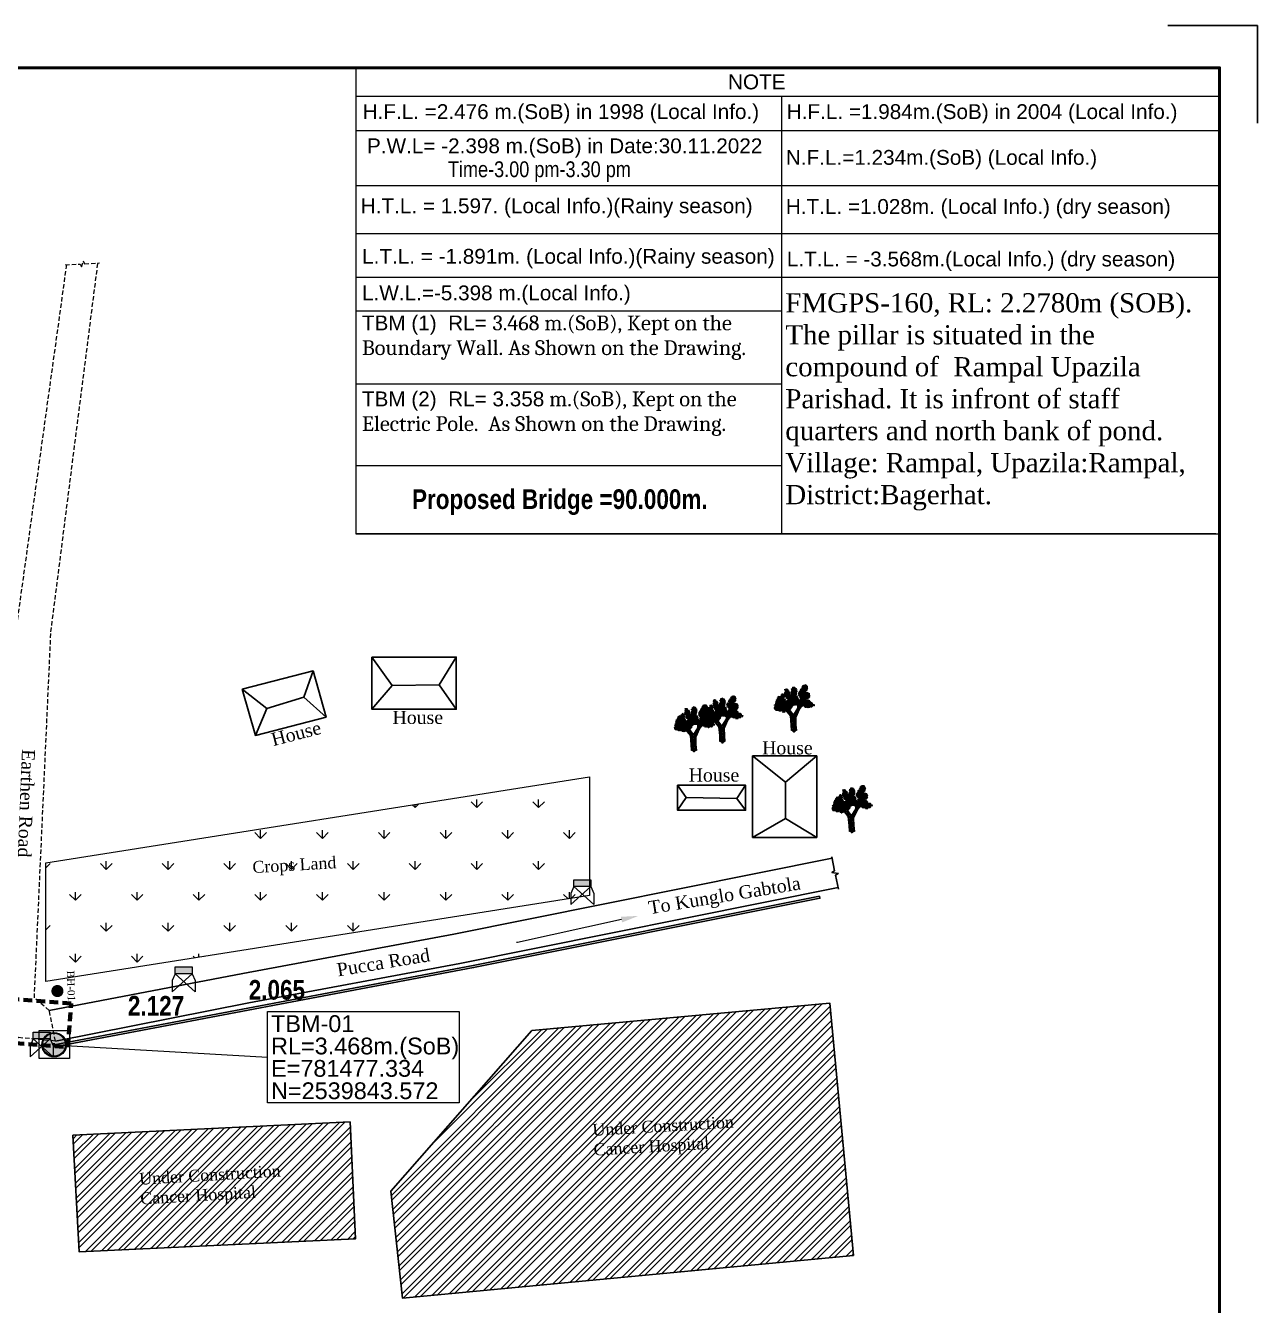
# Model space of a CAD drawing. Header units: inches. Extents: x 771028 to 773337, y 2500430 to 2500783.
# Drawn here: x 772895.7 to 773036.8, y 2500541.2 to 2500687.6 of the extents above; entities that cross this region are included whole.
import ezdxf
from ezdxf import colors
from ezdxf.entities.mleader import LeaderData, LeaderLine
from ezdxf.enums import TextEntityAlignment as Align
from ezdxf.math import Vec2, Vec3

# ---------------------------------------------------------------- set-up
doc = ezdxf.new("R2010")
doc.units = ezdxf.units.IN
doc.header["$MEASUREMENT"] = 0
doc.header["$PDMODE"] = 98
doc.header["$PDSIZE"] = 0.2
doc.linetypes.add('DASHED', pattern=[0.75, 0.5, -0.25])
doc.linetypes.add('DASHED2', pattern=[0.375, 0.25, -0.125])
for name, color, linetype in [('BM_TBM', 1, 'Continuous'), ('BORE HOLE', 1, 'Continuous'), ('Boundary wall', 7, 'Continuous'), ('Building', 5, 'Continuous'), ('Crops Land', 74, 'Continuous'), ('katcha road', 3, 'Continuous'), ('proposed', 1, 'Continuous'), ('RL', 7, 'Continuous'), ('text', 7, 'Continuous'), ('Tree', 3, 'Continuous')]:
    doc.layers.add(name, color=color, linetype=linetype)
for name, color, linetype, lineweight in [('Electric Pole', 20, 'Continuous', 15), ('Pucca Road', 12, 'Continuous', 30), ('SHED', 7, 'Continuous', 30)]:
    doc.layers.add(name, color=color, linetype=linetype, lineweight=lineweight)
doc.styles.add('MtXpl_Arial_Narrow', font='ARIALNB.TTF')
doc.styles.get("Standard").update_dxf_attribs({"font": 'arial.ttf', "height": 1})
doc.styles.add('SWIS', font='swissc.ttf')
doc.styles.add('text', font='arial.ttf')
doc.styles.add('TR', font='times.ttf')
doc.dimstyles.get("Standard").update_dxf_attribs({"dimtxt": 0.18, "dimasz": 0.18, "dimexe": 0.18, "dimexo": 0.0625, "dimgap": 0.09, "dimtad": 0, "dimtih": 1, "dimtoh": 1, "dimzin": 0, "dimdsep": 46, "dimtxsty": 'Standard', "dimcen": 0.09, "dimadec": 0, "dimazin": 0, "dimtfac": 1, "dimtofl": 0, "dimtmove": 0, "dimatfit": 3, "dimfxl": 1, "dimtolj": 1, "dimtzin": 0, "dimarcsym": 0})

# ---------------------------------------------------------------- blocks, each defined once
blk = doc.blocks.new('eeee')
at = {"layer": 'Electric Pole'}
for p, q in [((353314.02, 2673551.65), (353315.74, 2673551.65)), ((353314.02, 2673550.96), (353314.02, 2673551.65)), ((353315.74, 2673551.65), (353315.74, 2673550.96)), ((353314.02, 2673550.96), (353313.7, 2673550.26)), ((353313.7, 2673549.12), (353315.74, 2673550.96)), ((353313.7, 2673550.26), (353313.7, 2673549.12)), ((353315.74, 2673550.96), (353314.02, 2673550.96)), ((353316.06, 2673549.12), (353314.02, 2673550.96)), ((353315.74, 2673550.96), (353316.06, 2673550.26)), ((353316.06, 2673550.26), (353316.06, 2673549.12))]:
    blk.add_line(p, q, dxfattribs=at)
blk.add_solid([(353314.02, 2673551.65), (353315.74, 2673551.65), (353314.02, 2673550.96), (353315.74, 2673550.96)], dxfattribs=at)
blk = doc.blocks.new('t')
at = {"layer": 'Tree'}
h = blk.add_hatch(dxfattribs=at)
h.set_pattern_fill('TRIANG', color=3, scale=0.184834, angle=0.5862, style=0)
h.set_pattern_definition([(60.5862, (781623.7387, 2539789.74409), (-0.0491814, 0.0832069), [0.0483275, -0.0483275]), (120.5862, (781623.7387, 2539789.74409), (-0.09665, -0.0009888), [0.0483275, -0.0483275]), (0.5862, (781623.71411, 2539789.78569), (0.0474686, 0.0841957), [0.0483275, -0.0483275])])
edge = h.paths.add_edge_path()
edge.add_ellipse((781624.83, 2539792.69), major_axis=(-0.0326, 0.0326), ratio=0.999999, start_angle=162.4468, end_angle=175.4699, ccw=False)
edge.add_ellipse((781625.03, 2539792.39), major_axis=(0.222, 0.222), ratio=0.999996, start_angle=438.0042, end_angle=439.9126, ccw=False)
edge.add_ellipse((781624.83, 2539792.69), major_axis=(-0.0326, 0.0326), ratio=1, start_angle=175.4699, end_angle=272.4468)
edge.add_ellipse((781624.87, 2539793.12), major_axis=(-0.28, 0.28), ratio=1, start_angle=134.2501, end_angle=244.2501)
edge.add_ellipse((781624.96, 2539793.09), major_axis=(-0.232, 0.232), ratio=1, start_angle=254.8821, end_angle=331.8375)
edge.add_ellipse((781624.72, 2539793.45), major_axis=(-0.108, 0.108), ratio=1, start_angle=205.9715, end_angle=240.7481)
edge.add_ellipse((781624.67, 2539793.82), major_axis=(-0.272, 0.272), ratio=1, start_angle=166.7032, end_angle=276.7032)
edge.add_ellipse((781624.81, 2539793.79), major_axis=(0.246, 0.246), ratio=1, start_angle=28.7113, end_angle=138.7113)
edge.add_ellipse((781624.48, 2539793.58), major_axis=(0.13, 0.13), ratio=1, start_angle=53.0847, end_angle=163.0847)
edge.add_ellipse((781624.34, 2539793.3), major_axis=(-0.138, 0.138), ratio=1, start_angle=-39.4241, end_angle=70.5759)
edge.add_ellipse((781624.4, 2539793.18), major_axis=(-0.17, 0.17), ratio=1, start_angle=35.6192, end_angle=141.0424)
edge.add_ellipse((781624.46, 2539792.76), major_axis=(-0.128, 0.128), ratio=1, start_angle=320.301, end_angle=326.3607, ccw=False)
edge.add_ellipse((781624.4, 2539793.18), major_axis=(-0.17, 0.17), ratio=1, start_angle=141.0424, end_angle=145.6192, ccw=False)
edge.add_ellipse((781624.46, 2539792.76), major_axis=(0.128, 0.128), ratio=1, start_angle=56.3607, end_angle=160.301)
edge.add_ellipse((781624.18, 2539792.43), major_axis=(-0.2, 0.2), ratio=1, start_angle=-70.5154, end_angle=-34.5542)
edge.add_ellipse((781623.81, 2539792.81), major_axis=(0.238, 0.238), ratio=1, start_angle=296.6322, end_angle=355.9959)
edge.add_ellipse((781623.9, 2539792.95), major_axis=(-0.13, 0.13), ratio=1, start_angle=254.4777, end_angle=302.809)
edge.add_ellipse((781623.78, 2539793.29), major_axis=(-0.16, 0.16), ratio=1, start_angle=178.2297, end_angle=239.0569)
edge.add_ellipse((781624, 2539793.35), major_axis=(-0.00461, 0.00461), ratio=1, start_angle=170.5862, end_angle=280.5862)
edge.add_ellipse((781623.65, 2539793.54), major_axis=(-0.28, 0.28), ratio=1, start_angle=198.0208, end_angle=308.0208)
edge.add_ellipse((781623.76, 2539793.65), major_axis=(-0.2, 0.2), ratio=1, start_angle=-32.4631, end_angle=77.5369)
edge.add_ellipse((781623.68, 2539793.29), major_axis=(-0.184, 0.184), ratio=1, start_angle=-7.9801, end_angle=68.0696)
edge.add_ellipse((781623.38, 2539793.04), major_axis=(0.111, 0.111), ratio=1, start_angle=23.9224, end_angle=76.1671)
edge.add_ellipse((781623.23, 2539793.3), major_axis=(-0.0972, 0.0972), ratio=1, start_angle=165.1396, end_angle=275.1396)
edge.add_ellipse((781623.17, 2539793.46), major_axis=(-0.11, 0.11), ratio=1, start_angle=203.6403, end_angle=313.6403)
edge.add_ellipse((781622.99, 2539793.59), major_axis=(0.136, 0.136), ratio=1, start_angle=322.313, end_angle=432.313)
edge.add_ellipse((781622.96, 2539793.67), major_axis=(0.0783, 0.0783), ratio=1, start_angle=80.5862, end_angle=190.5862)
edge.add_ellipse((781622.94, 2539793.53), major_axis=(0.0461, 0.0461), ratio=1, start_angle=80.5862, end_angle=190.5862)
edge.add_ellipse((781623.06, 2539793.28), major_axis=(0.175, 0.175), ratio=1, start_angle=83.6024, end_angle=193.6024)
edge.add_ellipse((781623.24, 2539793.03), major_axis=(-0.225, 0.225), ratio=1, start_angle=38.1087, end_angle=119.8169)
edge.add_ellipse((781623.23, 2539792.54), major_axis=(-0.138, 0.138), ratio=1, start_angle=-22.6137, end_angle=41.388)
edge.add_ellipse((781622.96, 2539792.56), major_axis=(-0.0591, 0.0591), ratio=1, start_angle=219.9686, end_angle=331.9586)
edge.add_ellipse((781622.8, 2539792.67), major_axis=(-0.098, 0.098), ratio=1, start_angle=211.8049, end_angle=321.8049)
edge.add_ellipse((781622.55, 2539793.01), major_axis=(0.213, 0.213), ratio=1, start_angle=274.3377, end_angle=384.3377)
edge.add_ellipse((781622.72, 2539793.09), major_axis=(0.15, 0.15), ratio=1, start_angle=62.6882, end_angle=153.1574)
edge.add_ellipse((781622.43, 2539792.93), major_axis=(-0.0909, 0.0909), ratio=1, start_angle=236.6482, end_angle=269.1974, ccw=False)
edge.add_ellipse((781622.72, 2539793.09), major_axis=(0.15, 0.15), ratio=1, start_angle=153.1574, end_angle=172.6882, ccw=False)
edge.add_ellipse((781622.43, 2539792.93), major_axis=(-0.0909, 0.0909), ratio=1, start_angle=269.1974, end_angle=346.6482)
edge.add_ellipse((781622.35, 2539792.83), major_axis=(-0.151, 0.151), ratio=1, start_angle=-47.0144, end_angle=62.9856)
edge.add_ellipse((781622.17, 2539792.63), major_axis=(0.0949, 0.0949), ratio=1, start_angle=51.5035, end_angle=161.5035)
edge.add_ellipse((781622.12, 2539792.43), major_axis=(0.111, 0.111), ratio=1, start_angle=73.453, end_angle=183.453)
edge.add_ellipse((781622.01, 2539792.17), major_axis=(-0.101, 0.101), ratio=1, start_angle=-47.3747, end_angle=87.6149)
edge.add_ellipse((781622.09, 2539791.91), major_axis=(-0.173, 0.173), ratio=1, start_angle=5.1881, end_angle=149.8403)
edge.add_ellipse((781622.34, 2539791.86), major_axis=(0.18, 0.18), ratio=1, start_angle=179.58, end_angle=284.6713)
edge.add_ellipse((781622.75, 2539791.68), major_axis=(-0.139, 0.139), ratio=1, start_angle=12.6288, end_angle=30.3547, ccw=False)
edge.add_ellipse((781622.34, 2539791.86), major_axis=(0.18, 0.18), ratio=1, start_angle=284.6713, end_angle=298.3122, ccw=False)
edge.add_ellipse((781622.75, 2539791.68), major_axis=(0.139, 0.139), ratio=1, start_angle=120.3547, end_angle=336.7653)
edge.add_line((781622.93, 2539791.75), (781623.52, 2539791.99))
edge.add_line((781623.52, 2539791.99), (781623.73, 2539792.2))
edge.add_line((781623.73, 2539792.2), (781624.11, 2539792.16))
edge.add_line((781624.11, 2539792.16), (781624.54, 2539792.11))
edge.add_ellipse((781624.61, 2539792.14), major_axis=(-0.0506, 0.0506), ratio=1, start_angle=62.5937, end_angle=215.1469)
edge.add_ellipse((781624.87, 2539792.15), major_axis=(0.134, 0.134), ratio=1, start_angle=144.0476, end_angle=254.0476)
edge.add_ellipse((781625.13, 2539792.12), major_axis=(-0.152, 0.152), ratio=1, start_angle=82.3199, end_angle=192.3199)
edge.add_ellipse((781625.39, 2539792.16), major_axis=(-0.124, 0.124), ratio=1, start_angle=107.1248, end_angle=217.1248)
edge.add_ellipse((781625.63, 2539792.22), major_axis=(0.0729, 0.0729), ratio=1, start_angle=189.0013, end_angle=299.0013)
edge.add_ellipse((781625.62, 2539792.18), major_axis=(-0.0768, 0.0768), ratio=1, start_angle=227.881, end_angle=337.881)
edge.add_ellipse((781625.39, 2539792.29), major_axis=(-0.131, 0.131), ratio=1, start_angle=221.3292, end_angle=331.3292)
edge.add_ellipse((781625.03, 2539792.39), major_axis=(-0.222, 0.222), ratio=1, start_angle=239.9126, end_angle=348.0042)
h = blk.add_hatch(dxfattribs=at)
h.set_pattern_fill('GRAVEL', color=252, scale=0.199621, angle=0.5862, style=0)
h.set_pattern_definition([(228.59898579, (774389.84682, 2525920.667561), (-2.201183780362, -2.527950541338), [0.0374503114, -3.707587512]), (185.55588576, (774389.822052, 2525920.63947), (3.337375255548, 0.312524068032), [0.06426591, -6.36232316]), (133.09658573, (774389.758088, 2525920.633248), (2.814843158658, -3.033394543535), [0.045314721, -4.48616294]), (267.85988576, (774389.650243, 2525920.562549), (0.221393154429, 5.569885992107), [0.05852321, -5.793796674]), (293.41988573, (774389.648058, 2525920.504067), (-1.425936838065, 3.325982387178), [0.0573866397, -5.681285121]), (357.85988575, (774389.670867, 2525920.451407), (-5.569885985988, 0.221393154699), [0.05852321, -5.7937966676]), (38.28038579, (774389.729349, 2525920.449222), (-3.590097974692, -2.820538834573), [0.0773939513, -7.6619950553]), (72.841485774, (774389.790102, 2525920.497168), (1.8858129165, 6.143675998283), [0.073067858, -7.233720451]), (122.01578573, (774389.811659, 2525920.566984), (-2.263839955844, 3.595790265403), [0.058721407, -5.813425684]), (175.82258575, (774389.780527, 2525920.616774), (3.06471903952, -0.2470228415), [0.0670395537, -3.284936739]), (222.98358579, (774389.713666, 2525920.621658), (-3.3088981878724, -3.0960433214184), [0.0866966804, -8.58297776]), (139.40028573, (774389.92584, 2525920.562585), (-1.96555141564, 1.65017548232), [0.029590634, -2.929485306]), (172.05538575, (774389.903372, 2525920.581842), (3.624270030557, -0.51968354593), [0.056296, -5.5733173403]), (225.5861858, (774389.84762, 2525920.58962), (0.0028478828, -0.278351988), [0.0393668646, -0.354302616]), (203.78478578, (774389.82779, 2525920.622825), (1.386063665796, 0.57094358156), [0.0211998336, -2.0987760127]), (292.38758573, (774389.80839, 2525920.614276), (-0.28689552322, 0.83220790027), [0.029980904, -1.4690684686]), (31.5499858, (774389.81981, 2525920.586554), (0.82935938363, 0.5652481353), [0.048694368, -1.574447157]), (162.15128574, (774389.86131, 2525920.61203), (0.55955180165, -0.27265569247), [0.035210853, -0.845061311]), (16.97568577, (774389.646947, 2525920.612624), (2.774976003668, 0.863532501921), [0.0493265385, -4.883339836]), (70.93238578, (774389.694124, 2525920.627025), (-1.082079576822, -3.0732630302), [0.041382238, -4.096832916]), (293.78478573, (774389.860737, 2525920.667703), (-0.57094358094, 1.38606366732), [0.042399389, -2.077576459]), (344.19668574, (774389.877837, 2525920.628905), (-2.792063253522, 0.80657485144), [0.0493265385, -4.883339836]), (340.03018574, (774389.648713, 2525920.440046), (-1.397455774154, 0.5424632748), [0.0475672624, -2.3307969706]), (295.36128573, (774389.69342, 2525920.4238), (-1.423084044796, 3.047632486923), [0.0398559545, -3.9457453383]), (67.38758578, (774389.86637, 2525920.38938), (0.54246476351, 1.39745520246), [0.042399389, -2.077576459]), (17.94018577, (774389.88267, 2525920.42852), (-3.607183771754, -1.150428548006), [0.0466628497, -4.6196095967]), (70.03018578, (774389.729976, 2525920.387985), (-0.542463274195, -1.39745577569), [0.023783631, -2.354580604]), (101.89608574, (774389.849667, 2525920.38921), (-0.2897427723, 1.11055994212), [0.0141939063, -1.4052020144]), (166.54998574, (774389.84674, 2525920.4031), (0.83790373334, -0.269807714), [0.0573866396, -1.0903475445]), (186.59518576, (774389.790928, 2525920.416446), (2.780671067375, 0.306830530263), [0.053181914, -5.2650019785]), (304.2762857, (774389.82007, 2525920.5615), (-0.28404803566, 0.55385579515), [0.040146569, -0.963517936]), (353.74338575, (774389.842676, 2525920.528328), (4.737677938277, -0.508292039723), [0.070091007, -6.938997717]), (61.53158578, (774389.91235, 2525920.52069), (-1.093472439868, -1.95985494852), [0.0286594983, -2.837298683]), (90.5861858, (774389.926, 2525920.54588), (-0.2811997836, 0.27550402), [0.016701988, -0.261664482]), (120.84258573, (774389.785276, 2525920.42474), (1.133341363665, -1.937072484367), [0.0386717835, -3.828518815]), (48.59898579, (774389.76545, 2525920.457943), (2.201183780362, 2.527950541338), [0.074900623, -3.6701372004]), (0.5861858, (774389.81498, 2525920.51413), (0.27550402, 0.281199784), [0.072375282, -0.205991188]), (325.89098573, (774389.887355, 2525920.514866), (-2.803452616434, 1.919986907672), [0.044013636, -4.357346628]), (254.64078577, (774389.923797, 2525920.490185), (-0.26696034291, -1.116255524725), [0.040530715, -1.986007809]), (208.23218578, (774389.913061, 2525920.451102), (-5.260206123652, -2.837630910818), [0.065990947, -6.5331146306]), (176.01228575, (774389.854921, 2525920.419885), (-3.62142274416, 0.2413279886015), [0.0698140323, -6.9115816816])])
h.paths.add_polyline_path([(781622.93, 2539791.75), (781623.39, 2539791.16), (781623.48, 2539790.32), (781623.49, 2539789.76), (781623.97, 2539789.75), (781623.92, 2539790.32), (781623.9, 2539791.01), (781624.09, 2539791.44), (781624.26, 2539791.8), (781624.54, 2539792.11), (781624.48, 2539792.21), (781624.24, 2539791.92), (781624.22, 2539792.2), (781624.11, 2539792.16), (781624.11, 2539791.91), (781623.68, 2539791.22), (781623.31, 2539791.74), (781623.52, 2539791.99), (781623.45, 2539792.2), (781623.13, 2539791.73), (781622.95, 2539792.01)])
at = {"layer": 'Tree', "color": 229}
for p, q in [((781623.39, 2539791.16, 16.35), (781623.39, 2539791.16, 16.35)), ((781623.48, 2539790.32, 16.35), (781623.48, 2539790.32, 16.35)), ((781623.92, 2539790.32, 16.35), (781623.92, 2539790.32, 16.35))]:
    blk.add_line(p, q, dxfattribs=at)
at = {"layer": 'Tree', "color": 229, "elevation": 16.35}
for points in [[(781624.54, 2539792.11), (781624.26, 2539791.8), (781623.9, 2539791.01), (781623.92, 2539790.32), (781623.97, 2539789.75), (781623.49, 2539789.75), (781623.48, 2539790.32), (781623.39, 2539791.16), (781622.93, 2539791.75)], [(781622.95, 2539792.01), (781623.13, 2539791.73), (781623.45, 2539792.2)], [(781623.52, 2539791.99), (781623.31, 2539791.74), (781623.68, 2539791.22), (781624.11, 2539791.91), (781624.11, 2539792.16)], [(781624.22, 2539792.2), (781624.24, 2539791.92), (781624.48, 2539792.21)]]:
    blk.add_lwpolyline(points, dxfattribs=at)
at = {"layer": 'Tree'}
blk.add_point((781623.74, 2539789.74, 3.89), dxfattribs=at)

msp = doc.modelspace()

# ---------------------------------------------------------------- hatches: boundary and pattern name
at = {"layer": 'BM_TBM', "ltscale": 0.2}
h = msp.add_hatch(color=2, dxfattribs=at)
h.set_gradient(color1=(255, 255, 0), color2=(255, 255, 92), one_color=1, tint=0.68)
edge = h.paths.add_edge_path()
edge.add_ellipse((772899.012, 2500570.982), major_axis=(0.942, 0.942), ratio=1, start_angle=0, end_angle=360)
h = msp.add_hatch(color=2, dxfattribs=at)
h.set_gradient(color1=(255, 255, 0), color2=(255, 255, 92), one_color=1, tint=0.68)
edge = h.paths.add_edge_path()
edge.add_ellipse((772899.012, 2500570.982), major_axis=(0.942, 0.942), ratio=1, start_angle=0, end_angle=360)
at = {"layer": 'BORE HOLE', "ltscale": 0.2}
msp.add_hatch(color=256, dxfattribs=at).paths.add_polyline_path([(772900.032, 2500577.397, 1), (772898.746, 2500576.862, 1)])
at = {"layer": 'Building', "lineweight": 20, "ltscale": 0.2}
h = msp.add_hatch(dxfattribs=at)
h.set_pattern_fill('ANSI32', color=256, scale=3.371745, style=0)
h.set_pattern_definition([(45, (447.3862, -0.1516), (-0.8940689693, 0.8940689693), []), (45, (447.9822, -0.1516), (-0.8940689693, 0.8940689693), [])])
h.paths.add_polyline_path([(772987.84, 2500575.739), (772953.711, 2500572.609), (772937.571, 2500554.218), (772938.915, 2500541.968), (772990.519, 2500546.867)])
h.paths.add_polyline_path([(772932.891, 2500562.156), (772901.164, 2500560.635), (772901.888, 2500547.271), (772933.532, 2500548.788)])
h.paths.add_polyline_path([(772960.249, 2500562.226), (772976.721, 2500563.19), (772977.001, 2500558.41), (772960.529, 2500557.445)], flags=24)
h.paths.add_polyline_path([(772908.357, 2500556.626), (772924.829, 2500557.59), (772925.109, 2500552.81), (772908.637, 2500551.845)], flags=24)
at = {"layer": 'Crops Land'}
h = msp.add_hatch(dxfattribs=at)
h.set_pattern_fill('GRASS', color=256, scale=5)
h.set_pattern_definition([(90, (447.386, -0.1516), (-3.535533905, 3.535533905), [0.9375, -6.133567815]), (45, (447.386, -0.1516), (-3.535533906, 3.535533906), [0.9375, -4.0625]), (135, (447.386, -0.1516), (-3.535533906, -3.535533906), [0.9375, -4.0625])])
h.paths.add_polyline_path([(772960.297, 2500588.058), (772960.297, 2500601.648), (772898.069, 2500591.817), (772898.069, 2500578.226)])
h.paths.add_polyline_path([(772921.32, 2500592.299), (772931.308, 2500592.883), (772931.454, 2500590.392), (772921.466, 2500589.807)], flags=24)

# ---------------------------------------------------------------- linework, layer by layer
at = {"lineweight": 25}
for p, q in [((773032.44, 2500682.804, 0), (772933.554, 2500682.803, 0)), ((772933.554, 2500682.803, 0), (772933.554, 2500629.465, 0)), ((773032.44, 2500629.466, 0), (773032.44, 2500682.804, 0)), ((772933.554, 2500629.465, 0), (773032.44, 2500629.466, 0))]:
    msp.add_line(p, q, dxfattribs=at)
at = {"lineweight": 15}
for p, q in [((772933.554, 2500679.552, 0), (773032.44, 2500679.553, 0)), ((772982.304, 2500679.552, 0), (772982.304, 2500652.528, 0)), ((772933.554, 2500675.615, 0), (773032.44, 2500675.616, 0)), ((772933.554, 2500669.341, 0), (773032.44, 2500669.342, 0)), ((772933.554, 2500663.835, 0), (773032.44, 2500663.836, 0)), ((772933.554, 2500658.831, 0), (773032.44, 2500658.832, 0)), ((772933.554, 2500654.978, 0), (772982.304, 2500654.978, 0)), ((772982.304, 2500652.528, 0), (772982.304, 2500629.466, 0)), ((772933.554, 2500646.608, 0), (772982.304, 2500646.608, 0)), ((772933.554, 2500637.295, 0), (772982.304, 2500637.295, 0))]:
    msp.add_line(p, q, dxfattribs=at)
msp.add_lwpolyline([(772679.64, 2500433.324), (773032.44, 2500433.324), (773032.44, 2500682.804), (772679.64, 2500682.804)], close=True)
at = {"lineweight": 50}
msp.add_lwpolyline([(772679.64, 2500433.324), (773032.44, 2500433.324), (773032.44, 2500682.804), (772679.64, 2500682.804)], close=True, dxfattribs=at)
at = {"lineweight": 25}
msp.add_lwpolyline([(772933.554, 2500629.467), (773032.021, 2500629.466), (772933.554, 2500629.467), (773005.97, 2500629.466)], dxfattribs=at)
at = {"elevation": -10.495}
msp.add_lwpolyline([(772923.424, 2500574.803), (772945.381, 2500574.803), (772945.381, 2500564.349), (772923.424, 2500564.349)], close=True, dxfattribs=at)
at = {"layer": 'BM_TBM', "elevation": -8.464}
msp.add_lwpolyline([(772897.312, 2500572.601), (772900.755, 2500572.601), (772900.755, 2500569.406), (772897.312, 2500569.406)], close=True, dxfattribs=at)
at = {"layer": 'BM_TBM'}
for major_axis, start_param, end_param in [((0.942, 0.942), 5.497787143045644, 11.78097245022523), ((0.942, 0.942), 5.497787143045644, 11.78097245022523), ((-0.988, 0.988), 3.9269908, 10.2101761), ((-0.988, 0.988), 3.9269908, 10.2101761), ((0.972, 0.972), 5.497787143196285, 11.78097245037587), ((0.972, 0.972), 5.497787143196285, 11.78097245037587), ((0.957, 0.957), 5.497787143116517, 11.7809724502961), ((0.957, 0.957), 5.497787143116517, 11.7809724502961), ((-0.926, 0.926), 3.9269908, 10.2101761), ((-0.926, 0.926), 3.9269908, 10.2101761)]:
    msp.add_ellipse((772899.012, 2500570.982, 3.468), major_axis=major_axis, ratio=1, start_param=start_param, end_param=end_param, dxfattribs=at)
msp.add_point((772899.012, 2500570.982, 3.468), dxfattribs=at)
msp.add_point((772899.012, 2500570.982, 3.468), dxfattribs=at)
at = {"layer": 'Boundary wall', "lineweight": 30}
msp.add_lwpolyline([(772986.649, 2500587.989), (772946.997, 2500580.069), (772899.012, 2500570.982), (772899.058, 2500570.737), (772947.044, 2500579.824), (772986.698, 2500587.744)], close=True, dxfattribs=at)
at = {"layer": 'Building', "lineweight": 30}
for points in [[(772953.711, 2500572.609), (772937.571, 2500554.218), (772938.915, 2500541.968), (772990.519, 2500546.867), (772987.84, 2500575.739)], [(772932.891, 2500562.156), (772901.164, 2500560.635), (772901.888, 2500547.271), (772933.532, 2500548.788), (772932.891, 2500562.156)]]:
    msp.add_lwpolyline(points, close=True, dxfattribs=at)
at = {"layer": 'Crops Land'}
msp.add_lwpolyline([(772898.069, 2500591.817), (772960.297, 2500601.648), (772960.297, 2500588.058), (772898.069, 2500578.226)], close=True, dxfattribs=at)
at = {"layer": 'Defpoints', "color": 1, "linetype": 'Continuous', "lineweight": 30}
msp.add_lwpolyline([(773036.776, 2500676.47), (773036.781, 2500687.62), (773026.516, 2500687.624)], dxfattribs=at)
at = {"layer": 'katcha road', "linetype": 'DASHED2', "lineweight": 25, "ltscale": 2}
for points in [[(772892.987, 2500574.652), (772894.738, 2500618.91), (772900.461, 2500660.259)], [(772899.167, 2500571.407), (772898.454, 2500574.92), (772896.747, 2500576.34), (772898.644, 2500618.226), (772904.024, 2500660.446)], [(772900.281, 2500660.249), (772901.992, 2500660.339), (772902.135, 2500660.003), (772902.349, 2500660.702), (772902.492, 2500660.366), (772904.203, 2500660.456)]]:
    msp.add_lwpolyline(points, dxfattribs=at)
at = {"layer": 'katcha road', "linetype": 'DASHED2', "lineweight": 25, "ltscale": 2, "elevation": 10.989}
msp.add_lwpolyline([(772899.167, 2500571.407), (772894.936, 2500571.799), (772892, 2500569.745), (772889.963, 2500565.98), (772889.063, 2500560.948), (772888.885, 2500554.296), (772889.856, 2500548.122), (772891.831, 2500540.939), (772893.423, 2500534.404), (772907.727, 2500497.236)], dxfattribs=at)
at = {"layer": 'proposed', "linetype": 'DASHED', "lineweight": 100, "ltscale": 2, "elevation": 3.468}
msp.add_lwpolyline([(772810.859, 2500577.827), (772900.577, 2500570.706), (772900.972, 2500575.69), (772811.255, 2500582.811)], close=True, dxfattribs=at)
at = {"layer": 'Pucca Road', "ltscale": 0.5, "elevation": 9.024}
for points in [[(772898.454, 2500574.92), (772920.621, 2500579.136), (772944.783, 2500583.654), (772988.074, 2500592.326)], [(772988.037, 2500592.502), (772988.374, 2500590.893), (772988.064, 2500590.7), (772988.788, 2500590.596), (772988.477, 2500590.403), (772988.814, 2500588.793)], [(772899.167, 2500571.407), (772921.294, 2500575.774), (772945.462, 2500580.293), (772988.777, 2500588.969)]]:
    msp.add_lwpolyline(points, dxfattribs=at)
at = {"layer": 'SHED', "lineweight": 30}
for points in [[(772935.394, 2500615.357), (772945.052, 2500615.357), (772945.052, 2500609.388), (772935.394, 2500609.388)], [(772920.558, 2500611.676), (772928.661, 2500613.765), (772930.155, 2500608.476), (772922.053, 2500606.387)], [(772986.334, 2500604.048), (772978.985, 2500604.048), (772978.985, 2500594.715), (772986.334, 2500594.715)], [(772970.39, 2500600.688), (772978.175, 2500600.688), (772978.175, 2500597.826), (772970.39, 2500597.826)]]:
    msp.add_lwpolyline(points, close=True, dxfattribs=at)
for points in [[(772935.394, 2500615.357), (772937.707, 2500612.103), (772935.394, 2500609.388), (772937.707, 2500612.103), (772943.101, 2500612.158), (772945.052, 2500615.357), (772943.101, 2500612.158), (772945.052, 2500609.388)], [(772920.558, 2500611.676), (772923.354, 2500609.454), (772922.053, 2500606.387), (772923.354, 2500609.454), (772927.584, 2500610.748), (772928.661, 2500613.765), (772927.584, 2500610.748), (772930.155, 2500608.476)], [(772978.985, 2500604.048), (772982.762, 2500601.054), (772986.334, 2500604.048), (772982.762, 2500601.054), (772982.762, 2500596.89), (772978.985, 2500594.715), (772982.762, 2500596.89), (772986.334, 2500594.715)], [(772970.39, 2500600.688), (772971.388, 2500599.266), (772970.39, 2500597.826), (772971.388, 2500599.266), (772977.179, 2500599.176), (772978.175, 2500600.688), (772977.179, 2500599.176), (772978.175, 2500597.826)]]:
    msp.add_lwpolyline(points, dxfattribs=at)

# ---------------------------------------------------------------- block references
at = {"xscale": 1.2, "yscale": 1.2, "zscale": 1.2}
for p in [(-164964.761, -547140.768, -4.67), (-164976.208, -547143.021, -4.67), (-164972.956, -547142.025, -4.67), (-164958.126, -547152.292, -4.67)]:
    msp.add_blockref('t', p, dxfattribs=at)
at = {"layer": 'text', "xscale": 1.123915077434745, "yscale": 1.123915077434745, "zscale": 1.123915077434745}
for p in [(375863.559, -504255.141), (375817.932, -504265.126), (375801.663, -504272.573)]:
    msp.add_blockref('eeee', p, dxfattribs=at)

# ---------------------------------------------------------------- texts
at = {"color": 6, "lineweight": 13, "style": 'SWIS'}
msp.add_text(' Time-3.00 pm-3.30 pm', height=1.80789, rotation=359.99948, dxfattribs=at).set_placement((772943.52, 2500670.278, 0))
at = {"layer": 'RL', "style": 'MtXpl_Arial_Narrow'}
for s, p in [('2.065', (772921.294, 2500576.148, 2.073)), ('2.127', (772907.459, 2500574.321))]:
    msp.add_text(s, height=2.2482, rotation=359.99948, dxfattribs=at).set_placement(p)
at = {"layer": 'SHED', "color": 217, "true_color": 0x93278f, "insert": (772982.729, 2500656.996), "char_height": 2.194671, "width": 49.12087, "attachment_point": 1, "rotation": 0.00053, "style": 'TR'}
msp.add_mtext('FMGPS-160, RL: 2.2780m (SOB). \\P{\\C7;The pillar is situated in the compound of  Rampal Upazila Parishad. It is infront of staff quarters and north bank of pond. Village: Rampal, Upazila:Rampal, District:Bagerhat.}', dxfattribs=at)
at = {"layer": 'text', "color": 3, "lineweight": 0, "style": 'text'}
msp.add_text('NOTE', height=1.6972, rotation=359.99948, dxfattribs=at).set_placement((772976.17, 2500680.33, 0))
at = {"layer": 'text', "lineweight": 0, "style": 'text'}
for s, p in [('H.F.L. =2.476 m.(SoB) in 1998 (Local Info.)', (772934.334, 2500676.932, 0)), ('H.F.L. =1.984m.(SoB) in 2004 (Local Info.)', (772982.891, 2500676.932, 0)), ('H.T.L. = 1.597. (Local Info.)(Rainy season)', (772934.119, 2500666.154, 0)), ('H.T.L. =1.028m. (Local Info.) (dry season)', (772982.788, 2500666.076, 0)), ('L.T.L. = -1.891m. (Local Info.)(Rainy season)', (772934.273, 2500660.373, 0)), ('L.T.L. = -3.568m.(Local Info.) (dry season)', (772982.901, 2500660.062, 0)), ('L.W.L.=-5.398 m.(Local Info.)', (772934.264, 2500656.183, -28.955))]:
    msp.add_text(s, height=1.69717, rotation=359.99948, dxfattribs=at).set_placement(p)
at = {"layer": 'text', "color": 6, "lineweight": 0, "style": 'text'}
msp.add_text('P.W.L= -2.398 m.(SoB) in Date:30.11.2022', height=1.69717, rotation=359.99948, dxfattribs=at).set_placement((772934.833, 2500673.017, 0))
at = {"layer": 'text', "color": 234, "lineweight": 0, "style": 'text'}
msp.add_text('N.F.L.=1.234m.(SoB) (Local Info.)', height=1.69717, rotation=359.99948, dxfattribs=at).set_placement((772982.788, 2500671.691, 0))
at = {"layer": 'text', "color": 3, "style": 'MtXpl_Arial_Narrow'}
msp.add_text('Proposed Bridge =90.000m.', height=2.24817, rotation=359.99948, dxfattribs=at).set_placement((772939.987, 2500632.303, -2.621))
at = {"layer": 'text', "style": 'TR'}
for p in [(772937.754, 2500608.45), (772980.071, 2500604.967), (772971.664, 2500601.853)]:
    msp.add_text('House', height=1.5, dxfattribs=at).set_placement(p, align=Align.MIDDLE_LEFT)
for s, rotation, p in [('House', 14.50168, (772923.917, 2500605.877)), ('Earthen Road', 267.7338, (772896.084, 2500604.807)), ('To Kunglo Gabtola', 9.37936, (772967.071, 2500586.649)), ('Pucca Road', 9.37936, (772931.398, 2500579.543))]:
    msp.add_text(s, height=1.5, rotation=rotation, dxfattribs=at).set_placement(p, align=Align.MIDDLE_LEFT)
at = {"layer": 'text', "color": 6, "attachment_point": 1, "rotation": 359.99948, "style": 'text'}
for s, insert, char_height, width in [('TBM (1) {\\C256; RL= \\Fcambria|c0;3.468 m.(SoB), Kept on the Boundary Wall. As Shown on the Drawing.}', (772934.249, 2500654.445, 12.489), 1.69717, 48.07632), ('TBM (2) {\\C256; RL= 3.358\\Fcambria|c0; m.(SoB), Kept on the Electric Pole.  As Shown on the Drawing.}', (772934.249, 2500645.749, 12.489), 1.697173, 49.03562)]:
    msp.add_mtext(s, dxfattribs=dict(at, insert=insert, char_height=char_height, width=width))
at = {"layer": 'text', "attachment_point": 1, "style": 'TR'}
for s, insert, char_height, rotation in [('Crops Land', (772921.679, 2500591.98), 1.3554, 3.35022), ('{\\C6;BH-01}', (772901.314, 2500579.482), 0.85, 272.07512), ('Under Construction Cancer Hospital', (772960.607, 2500561.907), 1.35545, 3.35022), ('Under Construction Cancer Hospital', (772908.715, 2500556.307), 1.35545, 3.35022)]:
    msp.add_mtext_dynamic_manual_height_columns(s, width=19.61759, gutter_width=45, heights=[0], dxfattribs=dict(at, insert=insert, char_height=char_height, rotation=rotation))
at = {"layer": 'text', "color": 30, "true_color": 0xf26722, "insert": (772923.849, 2500574.362, -10.495), "char_height": 1.92, "width": 23.36058, "attachment_point": 1, "line_spacing_factor": 0.8, "style": 'text'}
msp.add_mtext('{\\C1;TBM-01\\C256;\\PRL=3.468m.(SoB)\\PE=781477.334\\PN=2539843.572}', dxfattribs=at)

# ---------------------------------------------------------------- leaders
msp.add_leader([(772899.012, 2500570.982, -13.249), (772923.424, 2500569.576, -13.249)], dimstyle='Standard', override={"dimgap": 0.09, "dimtad": 0})
at = {"layer": 'text'}
ml = msp.add_multileader_mtext('Standard', dxfattribs=at)
ml.set_content('', color=256)
ml.set_leader_properties()
ml.build(insert=Vec2(0, 0))
ml.multileader.update_dxf_attribs({"text_right_attachment_type": 6, "dogleg_length": 0.36, "arrow_head_size": 2})
ctx = ml.context
ctx.base_point, ctx.char_height, ctx.arrow_head_size, ctx.landing_gap_size, ctx.plane_origin = Vec3(772951.873, 2500583.186), 1, 2, 0.09, Vec3(772965.925, 2500585.735)
ctx.right_attachment, ctx.text_align_type = 6, 2
notes = []
notes.append((ctx, [(1, (1, 1, 0), (772952.053, 2500582.686), (-1, 0), 1.396982529655588e-11, [(0, [(772965.925, 2500585.735)], 0, [])])]))
ctx.mtext.insert, ctx.mtext.alignment, ctx.mtext.flow_direction = Vec3(772951.963, 2500583.686), 3, 5
for ctx, leaders in notes:
    for number, flags, end, landing, length, lines in leaders:
        leader = LeaderData()
        leader.index, (leader.has_last_leader_line, leader.has_dogleg_vector, leader.attachment_direction) = number, flags
        leader.last_leader_point, leader.dogleg_vector, leader.dogleg_length = Vec3(end), Vec3(landing), length
        for number, points, colour, breaks in lines:
            line = LeaderLine()
            line.index, line.vertices, line.color, line.breaks = number, Vec3.list(points), colors.encode_raw_color(colour), breaks
            leader.lines.append(line)
        ctx.leaders.append(leader)

doc.saveas('drawing.dxf')
